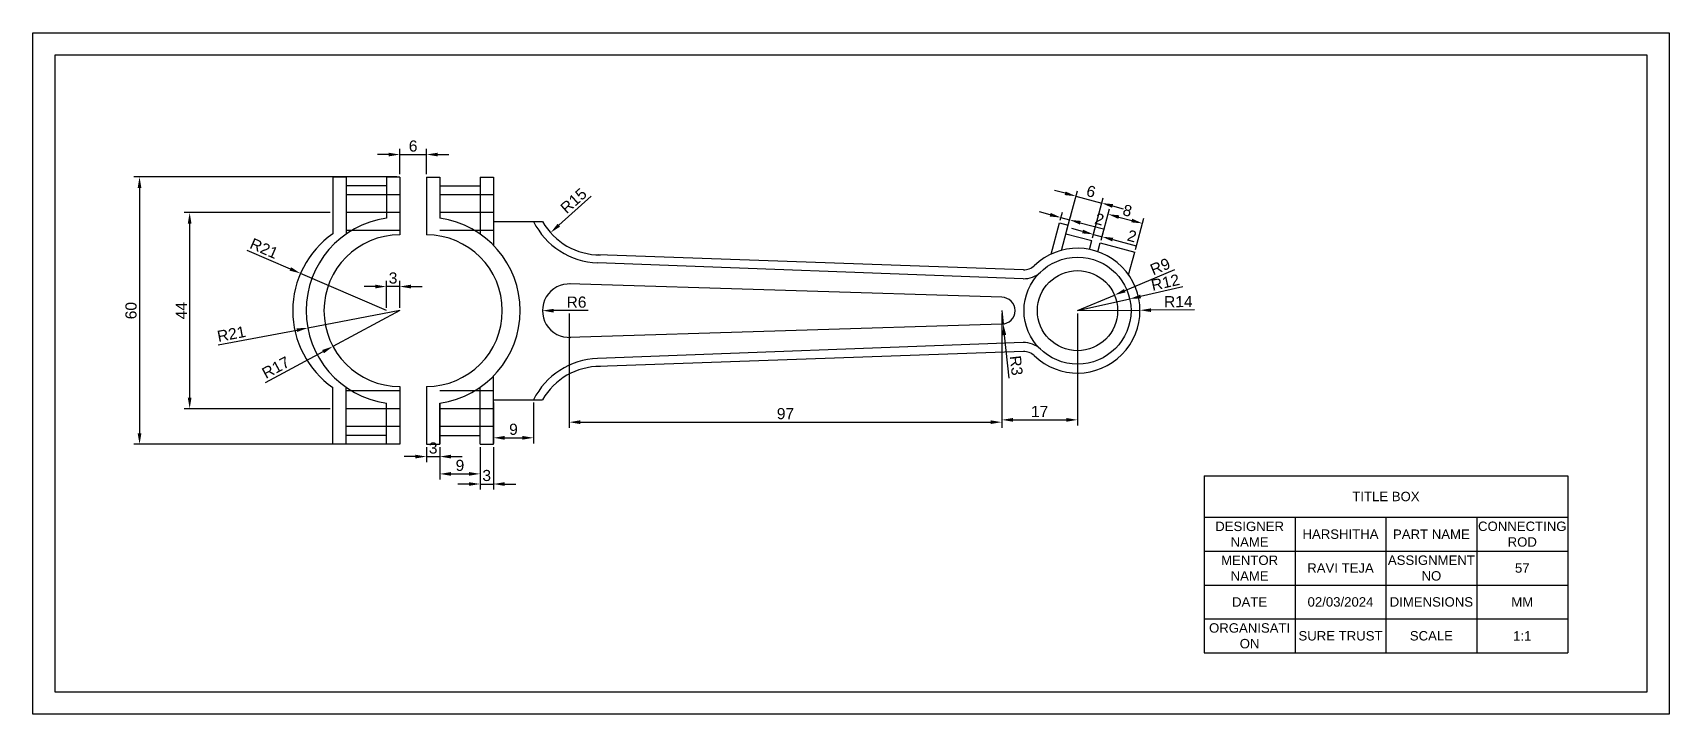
# Model space of a CAD drawing. Header units: millimetres. Extents: x 2002 to 2369, y 1544 to 1697.
import ezdxf

# ---------------------------------------------------------------- set-up
doc = ezdxf.new("R2010")
doc.units = ezdxf.units.MM
doc.linetypes.add('ACAD_ISO02W100', pattern=[15, 12, -3])
doc.styles.get("Standard").update_dxf_attribs({"font": 'arial.ttf'})
doc.dimstyles.new('ISO-25', dxfattribs={"dimtxt": 2.5, "dimasz": 2.5, "dimexe": 1.25, "dimexo": 0.625, "dimtad": 1, "dimtxsty": 'Standard', "dimcen": 2.5, "dimadec": 0, "dimazin": 0, "dimtfac": 1, "dimtmove": 0, "dimatfit": 3, "dimfxl": 1, "dimarcsym": 0})

# ---------------------------------------------------------------- blocks, each defined once
blk = doc.blocks.new('*D1')
at = {"color": 0, "lineweight": -2, "transparency": 16777216}
for p, q in [((2230.05, 1656.29), (2227.63, 1656.94)), ((2232.31, 1655.07), (2232.79, 1656.85)), ((2232.46, 1655.64), (2234.4, 1655.13)), ((2234.24, 1654.55), (2234.72, 1656.33)), ((2236.81, 1654.48), (2242.03, 1653.08))]:
    blk.add_line(p, q, dxfattribs=at)
at = {"color": 0, "transparency": 16777216}
for points in [[(2230.16, 1656.69), (2229.94, 1655.89), (2232.46, 1655.64)], [(2236.92, 1654.88), (2236.7, 1654.08), (2234.4, 1655.13)]]:
    blk.add_solid(points, dxfattribs=at)
at = {"layer": 'Defpoints', "color": 0, "transparency": 16777216}
for p in [(2232.15, 1654.46), (2234.08, 1653.95), (2234.4, 1655.13)]:
    blk.add_point(p, dxfattribs=at)
at = {"color": 0, "transparency": 16777216, "insert": (2241.11, 1655.27), "char_height": 2.5, "attachment_point": 5, "rotation": 345}
blk.add_mtext('2', dxfattribs=at)
blk = doc.blocks.new('*D2')
at = {"color": 0, "lineweight": -2, "transparency": 16777216}
for p, q in [((2233.41, 1661.09), (2230.99, 1661.74)), ((2233.72, 1652.62), (2236.14, 1661.65)), ((2235.82, 1660.44), (2241.62, 1658.89)), ((2239.52, 1651.06), (2241.94, 1660.1)), ((2244.03, 1658.24), (2246.45, 1657.6))]:
    blk.add_line(p, q, dxfattribs=at)
at = {"color": 0, "transparency": 16777216}
for points in [[(2233.51, 1661.49), (2233.3, 1660.69), (2235.82, 1660.44)], [(2244.14, 1658.65), (2243.92, 1657.84), (2241.62, 1658.89)]]:
    blk.add_solid(points, dxfattribs=at)
at = {"layer": 'Defpoints', "color": 0, "transparency": 16777216}
for p in [(2241.62, 1658.89), (2233.56, 1652.01), (2239.36, 1650.46)]:
    blk.add_point(p, dxfattribs=at)
at = {"color": 0, "transparency": 16777216, "insert": (2239.21, 1661.5), "char_height": 2.5, "attachment_point": 5, "rotation": 345}
blk.add_mtext('6', dxfattribs=at)
blk = doc.blocks.new('*D3')
at = {"color": 0, "lineweight": -2, "transparency": 16777216}
for p, q in [((2237.32, 1652.52), (2234.9, 1653.16)), ((2239.52, 1651.06), (2240.06, 1653.08)), ((2239.73, 1651.87), (2241.67, 1651.35)), ((2241.45, 1650.55), (2241.99, 1652.56)), ((2244.08, 1650.7), (2249.3, 1649.31))]:
    blk.add_line(p, q, dxfattribs=at)
at = {"color": 0, "transparency": 16777216}
for points in [[(2237.43, 1652.92), (2237.21, 1652.11), (2239.73, 1651.87)], [(2244.19, 1651.11), (2243.97, 1650.3), (2241.67, 1651.35)]]:
    blk.add_solid(points, dxfattribs=at)
at = {"layer": 'Defpoints', "color": 0, "transparency": 16777216}
for p in [(2239.36, 1650.46), (2241.29, 1649.94), (2241.67, 1651.35)]:
    blk.add_point(p, dxfattribs=at)
at = {"color": 0, "transparency": 16777216, "insert": (2248.39, 1651.5), "char_height": 2.5, "attachment_point": 5, "rotation": 345}
blk.add_mtext('2', dxfattribs=at)
blk = doc.blocks.new('*D4')
at = {"color": 0, "lineweight": -2, "transparency": 16777216}
for p, q in [((2241.45, 1650.55), (2243.34, 1657.61)), ((2245.43, 1655.75), (2248.33, 1654.98)), ((2249.18, 1648.48), (2251.07, 1655.54))]:
    blk.add_line(p, q, dxfattribs=at)
at = {"color": 0, "transparency": 16777216}
for points in [[(2245.54, 1656.15), (2245.33, 1655.35), (2243.02, 1656.4)], [(2248.44, 1655.38), (2248.22, 1654.57), (2250.75, 1654.33)]]:
    blk.add_solid(points, dxfattribs=at)
at = {"layer": 'Defpoints', "color": 0, "transparency": 16777216}
for p in [(2250.75, 1654.33), (2241.29, 1649.94), (2249.02, 1647.87)]:
    blk.add_point(p, dxfattribs=at)
at = {"color": 0, "transparency": 16777216, "insert": (2247.37, 1657.2), "char_height": 2.5, "attachment_point": 5, "rotation": 345}
blk.add_mtext('8', dxfattribs=at)
blk = doc.blocks.new('*D5')
at = {"color": 0, "lineweight": -2, "transparency": 16777216}
for p, q in [((2257.9, 1643.92), (2246.77, 1639.22)), ((2236.18, 1634.75), (2244.47, 1638.25))]:
    blk.add_line(p, q, dxfattribs=at)
at = {"color": 0, "transparency": 16777216}
blk.add_solid([(2246.61, 1639.61), (2246.94, 1638.84), (2244.47, 1638.25)], dxfattribs=at)
at = {"layer": 'Defpoints', "color": 0, "transparency": 16777216}
for p in [(2244.47, 1638.25), (2236.18, 1634.75)]:
    blk.add_point(p, dxfattribs=at)
at = {"color": 0, "transparency": 16777216, "insert": (2254.72, 1644.65), "char_height": 2.5, "attachment_point": 5, "rotation": 22.909}
blk.add_mtext('R9', dxfattribs=at)
blk = doc.blocks.new('*D6')
at = {"color": 0, "lineweight": -2, "transparency": 16777216}
for p, q in [((2236.18, 1634.75), (2247.89, 1637.38)), ((2259.79, 1640.06), (2250.33, 1637.93))]:
    blk.add_line(p, q, dxfattribs=at)
at = {"color": 0, "transparency": 16777216}
blk.add_solid([(2250.24, 1638.34), (2250.42, 1637.52), (2247.89, 1637.38)], dxfattribs=at)
at = {"layer": 'Defpoints', "color": 0, "transparency": 16777216}
for p in [(2247.89, 1637.38), (2236.18, 1634.75)]:
    blk.add_point(p, dxfattribs=at)
at = {"color": 0, "transparency": 16777216, "insert": (2255.87, 1641.1), "char_height": 2.5, "attachment_point": 5, "rotation": 12.6798}
blk.add_mtext('R12', dxfattribs=at)
blk = doc.blocks.new('*D7')
at = {"color": 0, "lineweight": -2, "transparency": 16777216}
for p, q in [((2236.18, 1634.75), (2250.18, 1634.84)), ((2262.39, 1634.92), (2252.68, 1634.86))]:
    blk.add_line(p, q, dxfattribs=at)
at = {"color": 0, "transparency": 16777216}
blk.add_solid([(2252.68, 1635.27), (2252.68, 1634.44), (2250.18, 1634.84)], dxfattribs=at)
at = {"layer": 'Defpoints', "color": 0, "transparency": 16777216}
for p in [(2236.18, 1634.75), (2250.18, 1634.84)]:
    blk.add_point(p, dxfattribs=at)
at = {"color": 0, "transparency": 16777216, "insert": (2258.78, 1636.78), "char_height": 2.5, "attachment_point": 5, "rotation": 0.3811}
blk.add_mtext('R14', dxfattribs=at)
blk = doc.blocks.new('*D8')
at = {"color": 0, "lineweight": -2, "transparency": 16777216}
for p, q in [((2219.18, 1634.75), (2219.51, 1631.77)), ((2220.84, 1619.61), (2219.78, 1629.28))]:
    blk.add_line(p, q, dxfattribs=at)
at = {"color": 0, "transparency": 16777216}
blk.add_solid([(2220.19, 1629.33), (2219.37, 1629.23), (2219.51, 1631.77)], dxfattribs=at)
at = {"layer": 'Defpoints', "color": 0, "transparency": 16777216}
for p in [(2219.18, 1634.75), (2219.51, 1631.77)]:
    blk.add_point(p, dxfattribs=at)
at = {"color": 0, "transparency": 16777216, "insert": (2222.44, 1622.44), "char_height": 2.5, "attachment_point": 5, "rotation": 276.2407}
blk.add_mtext('R3', dxfattribs=at)
blk = doc.blocks.new('*D9')
at = {"color": 0, "lineweight": -2, "transparency": 16777216}
blk.add_line((2126.46, 1634.75), (2118.68, 1634.75), dxfattribs=at)
at = {"color": 0, "transparency": 16777216}
blk.add_solid([(2118.68, 1635.16), (2118.68, 1634.33), (2116.18, 1634.75)], dxfattribs=at)
at = {"layer": 'Defpoints', "color": 0, "transparency": 16777216}
for p in [(2116.18, 1634.75), (2122.18, 1634.75)]:
    blk.add_point(p, dxfattribs=at)
at = {"color": 0, "transparency": 16777216, "insert": (2123.82, 1636.65), "char_height": 2.5, "attachment_point": 5}
blk.add_mtext('R6', dxfattribs=at)
blk = doc.blocks.new('*D10')
at = {"color": 0, "lineweight": -2, "transparency": 16777216}
blk.add_line((2127.13, 1660.41), (2119.86, 1653.92), dxfattribs=at)
at = {"color": 0, "transparency": 16777216}
blk.add_solid([(2119.58, 1654.23), (2120.14, 1653.61), (2118, 1652.25)], dxfattribs=at)
at = {"layer": 'Defpoints', "color": 0, "transparency": 16777216}
for p in [(2129.18, 1662.25), (2118, 1652.25)]:
    blk.add_point(p, dxfattribs=at)
at = {"color": 0, "transparency": 16777216, "insert": (2123.16, 1659.41), "char_height": 2.5, "attachment_point": 5, "rotation": 41.7939}
blk.add_mtext('R15', dxfattribs=at)
blk = doc.blocks.new('*D11')
at = {"color": 0, "lineweight": -2, "transparency": 16777216}
for p, q in [((2090.18, 1604.12), (2090.18, 1600.75)), ((2093.18, 1604.12), (2093.18, 1600.75)), ((2087.68, 1602), (2085.18, 1602)), ((2090.18, 1602), (2093.18, 1602)), ((2095.68, 1602), (2098.18, 1602))]:
    blk.add_line(p, q, dxfattribs=at)
at = {"color": 0, "transparency": 16777216}
for points in [[(2087.68, 1602.41), (2087.68, 1601.58), (2090.18, 1602)], [(2095.68, 1602.41), (2095.68, 1601.58), (2093.18, 1602)]]:
    blk.add_solid(points, dxfattribs=at)
at = {"layer": 'Defpoints', "color": 0, "transparency": 16777216}
for p in [(2090.18, 1604.75), (2093.18, 1604.75), (2093.18, 1602)]:
    blk.add_point(p, dxfattribs=at)
at = {"color": 0, "transparency": 16777216, "insert": (2091.68, 1603.9), "char_height": 2.5, "attachment_point": 5}
blk.add_mtext('3', dxfattribs=at)
blk = doc.blocks.new('*D12')
at = {"color": 0, "lineweight": -2, "transparency": 16777216}
for p, q in [((2093.18, 1604.12), (2093.18, 1596.86)), ((2102.18, 1604.12), (2102.18, 1596.86)), ((2095.68, 1598.11), (2099.68, 1598.11))]:
    blk.add_line(p, q, dxfattribs=at)
at = {"color": 0, "transparency": 16777216}
for points in [[(2095.68, 1598.53), (2095.68, 1597.69), (2093.18, 1598.11)], [(2099.68, 1598.53), (2099.68, 1597.69), (2102.18, 1598.11)]]:
    blk.add_solid(points, dxfattribs=at)
at = {"layer": 'Defpoints', "color": 0, "transparency": 16777216}
for p in [(2093.18, 1604.75), (2102.18, 1604.75), (2102.18, 1598.11)]:
    blk.add_point(p, dxfattribs=at)
at = {"color": 0, "transparency": 16777216, "insert": (2097.68, 1600.01), "char_height": 2.5, "attachment_point": 5}
blk.add_mtext('9', dxfattribs=at)
blk = doc.blocks.new('*D13')
at = {"color": 0, "lineweight": -2, "transparency": 16777216}
for p, q in [((2102.18, 1604.12), (2102.18, 1594.59)), ((2105.18, 1604.12), (2105.18, 1594.59)), ((2099.68, 1595.84), (2097.18, 1595.84)), ((2102.18, 1595.84), (2105.18, 1595.84)), ((2107.68, 1595.84), (2110.18, 1595.84))]:
    blk.add_line(p, q, dxfattribs=at)
at = {"color": 0, "transparency": 16777216}
for points in [[(2099.68, 1596.25), (2099.68, 1595.42), (2102.18, 1595.84)], [(2107.68, 1596.25), (2107.68, 1595.42), (2105.18, 1595.84)]]:
    blk.add_solid(points, dxfattribs=at)
at = {"layer": 'Defpoints', "color": 0, "transparency": 16777216}
for p in [(2102.18, 1604.75), (2105.18, 1604.75), (2105.18, 1595.84)]:
    blk.add_point(p, dxfattribs=at)
at = {"color": 0, "transparency": 16777216, "insert": (2103.68, 1597.74), "char_height": 2.5, "attachment_point": 5}
blk.add_mtext('3', dxfattribs=at)
blk = doc.blocks.new('*D14')
at = {"color": 0, "lineweight": -2, "transparency": 16777216}
for p, q in [((2084.18, 1634.75), (2069.19, 1626.73)), ((2054.08, 1618.64), (2066.99, 1625.55))]:
    blk.add_line(p, q, dxfattribs=at)
at = {"color": 0, "transparency": 16777216}
blk.add_solid([(2066.79, 1625.92), (2067.18, 1625.18), (2069.19, 1626.73)], dxfattribs=at)
at = {"layer": 'Defpoints', "color": 0, "transparency": 16777216}
for p in [(2084.18, 1634.75), (2069.19, 1626.73)]:
    blk.add_point(p, dxfattribs=at)
at = {"color": 0, "transparency": 16777216, "insert": (2056.38, 1622), "char_height": 2.5, "attachment_point": 5, "rotation": 28.1464}
blk.add_mtext('R17', dxfattribs=at)
blk = doc.blocks.new('*D15')
at = {"color": 0, "lineweight": -2, "transparency": 16777216}
for p, q in [((2084.18, 1634.75), (2063.55, 1630.85)), ((2043.46, 1627.06), (2061.09, 1630.39))]:
    blk.add_line(p, q, dxfattribs=at)
at = {"color": 0, "transparency": 16777216}
blk.add_solid([(2061.01, 1630.8), (2061.17, 1629.98), (2063.55, 1630.85)], dxfattribs=at)
at = {"layer": 'Defpoints', "color": 0, "transparency": 16777216}
for p in [(2084.18, 1634.75), (2063.55, 1630.85)]:
    blk.add_point(p, dxfattribs=at)
at = {"color": 0, "transparency": 16777216, "insert": (2046.42, 1629.53), "char_height": 2.5, "attachment_point": 5, "rotation": 10.6884}
blk.add_mtext('R21', dxfattribs=at)
blk = doc.blocks.new('*D16')
at = {"color": 0, "lineweight": -2, "transparency": 16777216}
for p, q in [((2122.18, 1634.12), (2122.18, 1608.47)), ((2219.18, 1634.12), (2219.18, 1608.47)), ((2124.68, 1609.72), (2216.68, 1609.72))]:
    blk.add_line(p, q, dxfattribs=at)
at = {"color": 0, "transparency": 16777216}
for points in [[(2124.68, 1610.14), (2124.68, 1609.3), (2122.18, 1609.72)], [(2216.68, 1610.14), (2216.68, 1609.3), (2219.18, 1609.72)]]:
    blk.add_solid(points, dxfattribs=at)
at = {"layer": 'Defpoints', "color": 0, "transparency": 16777216}
for p in [(2122.18, 1634.75), (2219.18, 1634.75), (2219.18, 1609.72)]:
    blk.add_point(p, dxfattribs=at)
at = {"color": 0, "transparency": 16777216, "insert": (2170.68, 1611.62), "char_height": 2.5, "attachment_point": 5}
blk.add_mtext('97', dxfattribs=at)
blk = doc.blocks.new('*D17')
at = {"color": 0, "lineweight": -2, "transparency": 16777216}
for p, q in [((2105.18, 1614.12), (2105.18, 1604.96)), ((2114.18, 1614.12), (2114.18, 1604.96)), ((2107.68, 1606.21), (2111.68, 1606.21))]:
    blk.add_line(p, q, dxfattribs=at)
at = {"color": 0, "transparency": 16777216}
for points in [[(2107.68, 1606.63), (2107.68, 1605.79), (2105.18, 1606.21)], [(2111.68, 1606.63), (2111.68, 1605.79), (2114.18, 1606.21)]]:
    blk.add_solid(points, dxfattribs=at)
at = {"layer": 'Defpoints', "color": 0, "transparency": 16777216}
for p in [(2105.18, 1614.75), (2114.18, 1614.75), (2114.18, 1606.21)]:
    blk.add_point(p, dxfattribs=at)
at = {"color": 0, "transparency": 16777216, "insert": (2109.68, 1608.11), "char_height": 2.5, "attachment_point": 5}
blk.add_mtext('9', dxfattribs=at)
blk = doc.blocks.new('*D18')
at = {"color": 0, "lineweight": -2, "transparency": 16777216}
for p, q in [((2049.92, 1648.34), (2059.63, 1644.12)), ((2081.18, 1634.75), (2061.92, 1643.12))]:
    blk.add_line(p, q, dxfattribs=at)
at = {"color": 0, "transparency": 16777216}
blk.add_solid([(2059.8, 1644.5), (2059.46, 1643.74), (2061.92, 1643.12)], dxfattribs=at)
at = {"layer": 'Defpoints', "color": 0, "transparency": 16777216}
for p in [(2061.92, 1643.12), (2081.18, 1634.75)]:
    blk.add_point(p, dxfattribs=at)
at = {"color": 0, "transparency": 16777216, "insert": (2053.76, 1648.72), "char_height": 2.5, "attachment_point": 5, "rotation": 336.4985}
blk.add_mtext('R21', dxfattribs=at)
blk = doc.blocks.new('*D19')
at = {"color": 0, "lineweight": -2, "transparency": 16777216}
for p, q in [((2081.18, 1635.37), (2081.18, 1641.41)), ((2084.18, 1635.37), (2084.18, 1641.41)), ((2078.68, 1640.16), (2076.18, 1640.16)), ((2084.18, 1640.16), (2081.18, 1640.16)), ((2086.68, 1640.16), (2089.18, 1640.16))]:
    blk.add_line(p, q, dxfattribs=at)
at = {"color": 0, "transparency": 16777216}
for points in [[(2078.68, 1640.58), (2078.68, 1639.74), (2081.18, 1640.16)], [(2086.68, 1640.58), (2086.68, 1639.74), (2084.18, 1640.16)]]:
    blk.add_solid(points, dxfattribs=at)
at = {"layer": 'Defpoints', "color": 0, "transparency": 16777216}
for p in [(2081.18, 1640.16), (2081.18, 1634.75), (2084.18, 1634.75)]:
    blk.add_point(p, dxfattribs=at)
at = {"color": 0, "transparency": 16777216, "insert": (2082.68, 1642.06), "char_height": 2.5, "attachment_point": 5}
blk.add_mtext('3', dxfattribs=at)
blk = doc.blocks.new('*D20')
at = {"color": 0, "lineweight": -2, "transparency": 16777216}
for p, q in [((2084.18, 1665.37), (2084.18, 1671.04)), ((2090.18, 1665.37), (2090.18, 1671.04)), ((2081.68, 1669.79), (2079.18, 1669.79)), ((2084.18, 1669.79), (2090.18, 1669.79)), ((2092.68, 1669.79), (2095.18, 1669.79))]:
    blk.add_line(p, q, dxfattribs=at)
at = {"color": 0, "transparency": 16777216}
for points in [[(2081.68, 1670.2), (2081.68, 1669.37), (2084.18, 1669.79)], [(2092.68, 1670.2), (2092.68, 1669.37), (2090.18, 1669.79)]]:
    blk.add_solid(points, dxfattribs=at)
at = {"layer": 'Defpoints', "color": 0, "transparency": 16777216}
for p in [(2090.18, 1669.79), (2084.18, 1664.75), (2090.18, 1664.75)]:
    blk.add_point(p, dxfattribs=at)
at = {"color": 0, "transparency": 16777216, "insert": (2087.18, 1671.69), "char_height": 2.5, "attachment_point": 5}
blk.add_mtext('6', dxfattribs=at)
blk = doc.blocks.new('*D21')
at = {"color": 0, "lineweight": -2, "transparency": 16777216}
for p, q in [((2083.56, 1664.75), (2024.57, 1664.75)), ((2025.82, 1662.25), (2025.82, 1607.25)), ((2083.56, 1604.75), (2024.57, 1604.75))]:
    blk.add_line(p, q, dxfattribs=at)
at = {"color": 0, "transparency": 16777216}
for points in [[(2025.4, 1662.25), (2026.24, 1662.25), (2025.82, 1664.75)], [(2025.4, 1607.25), (2026.24, 1607.25), (2025.82, 1604.75)]]:
    blk.add_solid(points, dxfattribs=at)
at = {"layer": 'Defpoints', "color": 0, "transparency": 16777216}
for p in [(2084.18, 1664.75), (2025.82, 1604.75), (2084.18, 1604.75)]:
    blk.add_point(p, dxfattribs=at)
at = {"color": 0, "transparency": 16777216, "insert": (2023.92, 1634.75), "char_height": 2.5, "attachment_point": 5, "rotation": 90}
blk.add_mtext('60', dxfattribs=at)
blk = doc.blocks.new('*D22')
at = {"color": 0, "lineweight": -2, "transparency": 16777216}
for p, q in [((2068.56, 1656.75), (2035.81, 1656.75)), ((2037.06, 1654.25), (2037.06, 1615.25)), ((2068.56, 1612.75), (2035.81, 1612.75))]:
    blk.add_line(p, q, dxfattribs=at)
at = {"color": 0, "transparency": 16777216}
for points in [[(2036.64, 1654.25), (2037.48, 1654.25), (2037.06, 1656.75)], [(2036.64, 1615.25), (2037.48, 1615.25), (2037.06, 1612.75)]]:
    blk.add_solid(points, dxfattribs=at)
at = {"layer": 'Defpoints', "color": 0, "transparency": 16777216}
for p in [(2069.18, 1656.75), (2037.06, 1612.75), (2069.18, 1612.75)]:
    blk.add_point(p, dxfattribs=at)
at = {"color": 0, "transparency": 16777216, "insert": (2035.19, 1634.75), "char_height": 2.5, "attachment_point": 5, "rotation": 90}
blk.add_mtext('44', dxfattribs=at)
blk = doc.blocks.new('*D23')
at = {"color": 0, "lineweight": -2, "transparency": 16777216}
for p, q in [((2219.18, 1634.12), (2219.18, 1608.99)), ((2236.18, 1634.12), (2236.18, 1608.99)), ((2221.68, 1610.24), (2233.68, 1610.24))]:
    blk.add_line(p, q, dxfattribs=at)
at = {"color": 0, "transparency": 16777216}
for points in [[(2221.68, 1610.65), (2221.68, 1609.82), (2219.18, 1610.24)], [(2233.68, 1610.65), (2233.68, 1609.82), (2236.18, 1610.24)]]:
    blk.add_solid(points, dxfattribs=at)
at = {"layer": 'Defpoints', "color": 0, "transparency": 16777216}
for p in [(2219.18, 1634.75), (2236.18, 1634.75), (2236.18, 1610.24)]:
    blk.add_point(p, dxfattribs=at)
at = {"color": 0, "transparency": 16777216, "insert": (2227.68, 1612.12), "char_height": 2.5, "attachment_point": 5}
blk.add_mtext('17', dxfattribs=at)
blk = doc.blocks.new('*T27')
at = {"color": 0, "linetype": 'ByBlock', "lineweight": -2, "transparency": 16777216}
for p, q in [((0, 0), (81.53, 0)), ((0, 0), (0, -39.72)), ((81.53, 0), (81.53, -39.72)), ((0, -9.3), (81.53, -9.3)), ((20.38, -9.3), (20.38, -39.72)), ((40.77, -9.3), (40.77, -39.72)), ((61.15, -9.3), (61.15, -39.72)), ((0, -16.9), (81.53, -16.9)), ((0, -24.51), (81.53, -24.51)), ((0, -32.11), (81.53, -32.11)), ((0, -39.72), (81.53, -39.72))]:
    blk.add_line(p, q, dxfattribs=at)

msp = doc.modelspace()

# ---------------------------------------------------------------- linework, layer by layer
for p, q in [((2069.182, 1664.747), (2069.182, 1651.981)), ((2072.182, 1664.747), (2069.182, 1664.747)), ((2072.182, 1664.747), (2072.182, 1651.981)), ((2081.182, 1662.747), (2072.182, 1662.747)), ((2081.182, 1664.747), (2081.182, 1655.532)), ((2084.182, 1664.747), (2081.182, 1664.747)), ((2084.182, 1664.747), (2084.182, 1651.747)), ((2090.182, 1664.747), (2090.182, 1651.747)), ((2090.182, 1664.747), (2093.182, 1664.747)), ((2093.182, 1664.747), (2093.182, 1655.532)), ((2093.182, 1662.747), (2102.182, 1662.747)), ((2102.182, 1664.747), (2102.182, 1651.981)), ((2102.182, 1664.747), (2105.182, 1664.747)), ((2105.182, 1664.747), (2105.182, 1649.444)), ((2105.182, 1654.747), (2116.191, 1654.747)), ((2230.264, 1647.435), (2232.147, 1654.463)), ((2232.147, 1654.463), (2234.079, 1653.946)), ((2232.558, 1648.27), (2234.079, 1653.946)), ((2233.561, 1652.014), (2239.357, 1650.461)), ((2238.83, 1648.495), (2239.357, 1650.461)), ((2240.762, 1647.977), (2241.289, 1649.943)), ((2241.289, 1649.943), (2249.016, 1647.873)), ((2223.982, 1641.923), (2128.555, 1645.489)), ((2224.065, 1643.922), (2128.658, 1647.256)), ((2128.919, 1647.247), (2129.182, 1647.247)), ((2247.65, 1642.776), (2249.016, 1647.873)), ((2219.182, 1637.747), (2122.182, 1640.747)), ((2122.182, 1640.747), (2122.182, 1640.747)), ((2219.182, 1631.747), (2122.182, 1628.747)), ((2223.982, 1627.571), (2128.555, 1624.006)), ((2224.065, 1625.573), (2128.658, 1622.238)), ((2105.182, 1604.747), (2105.182, 1620.05)), ((2069.182, 1604.747), (2069.182, 1617.514)), ((2072.182, 1604.747), (2072.182, 1617.514)), ((2084.182, 1617.747), (2084.182, 1604.747)), ((2090.182, 1617.747), (2090.182, 1604.747)), ((2102.182, 1604.747), (2102.182, 1617.514)), ((2081.182, 1604.747), (2081.182, 1613.963)), ((2093.182, 1613.963), (2093.182, 1604.747)), ((2093.182, 1604.747), (2093.182, 1613.963)), ((2105.182, 1614.747), (2116.191, 1614.747)), ((2072.182, 1604.747), (2069.182, 1604.747)), ((2081.182, 1606.747), (2072.182, 1606.747)), ((2084.182, 1604.747), (2081.182, 1604.747)), ((2090.182, 1604.747), (2093.182, 1604.747)), ((2093.182, 1606.747), (2102.182, 1606.747)), ((2102.182, 1604.747), (2105.182, 1604.747))]:
    msp.add_line(p, q)
at = {"linetype": 'ACAD_ISO02W100'}
for p, q in [((2084.182, 1660.747), (2069.182, 1660.747)), ((2105.182, 1660.747), (2090.182, 1660.747)), ((2084.182, 1656.747), (2069.182, 1656.747)), ((2105.182, 1656.747), (2090.182, 1656.747)), ((2084.182, 1652.747), (2069.182, 1652.747)), ((2105.182, 1652.747), (2090.182, 1652.747)), ((2084.182, 1616.747), (2069.182, 1616.747)), ((2105.182, 1616.747), (2090.182, 1616.747)), ((2084.182, 1612.747), (2069.182, 1612.747)), ((2105.182, 1612.747), (2090.182, 1612.747)), ((2084.182, 1608.747), (2069.182, 1608.747)), ((2105.182, 1608.747), (2090.182, 1608.747))]:
    msp.add_line(p, q, dxfattribs=at)
for points in [[(2001.868, 1697.134), (2368.889, 1697.134), (2368.889, 1544.153), (2001.868, 1544.153)], [(2006.868, 1692.134), (2363.889, 1692.134), (2363.889, 1549.153), (2006.868, 1549.153)]]:
    msp.add_lwpolyline(points, close=True)
for radius in [12, 9]:
    msp.add_circle((2236.182, 1634.747), radius)
for centre, radius, start, end in [((2084.182, 1634.747), 21, 98.21321, 261.78679), ((2090.182, 1634.747), 21, 278.21321, 81.78679), ((2081.182, 1634.747), 21, 124.8499, 235.1501), ((2084.182, 1634.747), 17, 90, 270), ((2090.182, 1634.747), 17, 270, 90), ((2129.182, 1662.247), 16.771, 206.56505, 267.86041), ((2129.182, 1662.247), 15, 210, 270), ((2236.182, 1634.747), 14, 226.16914, 133.83086), ((2224.182, 1647.247), 3.328, 267.99259, 313.83086), ((2122.182, 1634.747), 6, 86.45706, 273.54294), ((2224.182, 1647.247), 5.328, 267.85335, 313.83086), ((2219.182, 1634.747), 3, 270, 90), ((2224.182, 1622.247), 5.328, 46.16914, 92.14665), ((2129.182, 1607.247), 16.771, 92.13959, 153.43495), ((2129.182, 1607.247), 15, 90, 150), ((2224.182, 1622.247), 3.328, 46.16914, 92.00741)]:
    msp.add_arc(centre, radius, start, end)

# ---------------------------------------------------------------- block references
msp.add_blockref('*T27', (2264.582, 1597.673))

# ---------------------------------------------------------------- texts
at = {"char_height": 2.1126, "attachment_point": 5}
for s, width, gutter_width, insert in [('TITLE BOX', 81.53376, 10.563, (2305.349, 1593.025)), ('DESIGNER NAME', 20.38344, 10.563, (2274.774, 1584.575)), ('HARSHITHA', 20.38344, 10.563, (2295.158, 1584.575)), ('PART NAME', 20.38344, 10.563, (2315.541, 1584.575)), ('CONNECTING ROD', 20.38344, 12.5, (2335.924, 1584.575)), ('MENTOR NAME', 20.38344, 10.563, (2274.774, 1576.97)), ('ASSIGNMENT NO', 20.38344, 10.563, (2315.541, 1576.97)), ('RAVI TEJA', 20.38344, 10.563, (2295.158, 1576.97)), ('57', 20.38344, 10.563, (2335.924, 1576.97)), ('DATE', 20.38344, 10.563, (2274.774, 1569.364)), ('02/03/2024', 20.38344, 10.563, (2295.158, 1569.364)), ('DIMENSIONS', 20.38344, 10.563, (2315.541, 1569.364)), ('MM', 20.38344, 10.563, (2335.924, 1569.364)), ('ORGANISATI\\PON', 20.38344, 10.563, (2274.774, 1561.759)), ('SURE TRUST', 20.38344, 10.563, (2295.158, 1561.759)), ('SCALE', 20.38344, 10.563, (2315.541, 1561.759)), ('1:1', 20.38344, 10.563, (2335.924, 1561.759))]:
    msp.add_mtext_dynamic_manual_height_columns(s, width=width, gutter_width=gutter_width, heights=[0], dxfattribs=dict(at, insert=insert))

# ---------------------------------------------------------------- dimensions: what is measured, and where the dimension line sits
for base, p1, p2, picture, middle in [((2090.182, 1669.787), (2084.182, 1664.747), (2090.182, 1664.747), '*D20', (2087.182, 1671.689)), ((2081.182, 1640.16), (2084.182, 1634.747), (2081.182, 1634.747), '*D19', (2082.682, 1642.062)), ((2219.182, 1609.719), (2122.182, 1634.747), (2219.182, 1634.747), '*D16', (2170.682, 1611.62)), ((2236.182, 1610.238), (2219.182, 1634.747), (2236.182, 1634.747), '*D23', (2227.682, 1612.118)), ((2114.182, 1606.211), (2105.182, 1614.747), (2114.182, 1614.747), '*D17', (2109.682, 1608.112)), ((2093.182, 1601.995), (2090.182, 1604.747), (2093.182, 1604.747), '*D11', (2091.682, 1603.898)), ((2102.182, 1598.11), (2093.182, 1604.747), (2102.182, 1604.747), '*D12', (2097.682, 1600.012)), ((2105.182, 1595.836), (2102.182, 1604.747), (2105.182, 1604.747), '*D13', (2103.682, 1597.739))]:
    dim = msp.add_linear_dim(base=base, p1=p1, p2=p2, dimstyle='ISO-25')
    dim.commit()
    dim.dimension.update_dxf_attribs({"geometry": picture, "text_midpoint": middle})
for base, p1, p2, picture, middle in [((2025.819, 1604.747), (2084.182, 1664.747), (2084.182, 1604.747), '*D21', (2023.917, 1634.747)), ((2037.06, 1612.747), (2069.182, 1656.747), (2069.182, 1612.747), '*D22', (2035.185, 1634.747))]:
    dim = msp.add_linear_dim(base=base, p1=p1, p2=p2, angle=90, dimstyle='ISO-25')
    dim.commit()
    dim.dimension.update_dxf_attribs({"geometry": picture, "text_midpoint": middle})
for center, mpoint, picture, middle in [((2129.182, 1662.247), (2117.998, 1652.251), '*D10', (2124.426, 1657.996)), ((2081.182, 1634.747), (2061.924, 1643.122), '*D18', (2053.011, 1646.997)), ((2236.182, 1634.747), (2244.472, 1638.251), '*D5', (2255.461, 1642.895)), ((2122.182, 1634.747), (2116.182, 1634.747), '*D9', (2123.821, 1634.747)), ((2084.182, 1634.747), (2063.546, 1630.853), '*D15', (2046.768, 1627.686)), ((2084.182, 1634.747), (2069.192, 1626.728), '*D14', (2057.263, 1620.346)), ((2219.182, 1634.747), (2219.508, 1631.765), '*D8', (2220.55, 1622.233))]:
    dim = msp.add_radius_dim(center=center, mpoint=mpoint, dimstyle='ISO-25')
    dim.commit()
    dim.dimension.update_dxf_attribs({"geometry": picture, "text_midpoint": middle, "dimtype": 164})
for p1, p2, distance, picture, middle in [((2233.561, 1652.014), (2239.357, 1650.461), 8.727, '*D2', (2239.21, 1661.503)), ((2241.289, 1649.943), (2249.016, 1647.873), 6.683, '*D4', (2247.374, 1657.2)), ((2232.147, 1654.463), (2234.079, 1653.946), 1.222, '*D1', (2241.115, 1655.272)), ((2239.357, 1650.461), (2241.289, 1649.943), 1.458, '*D3', (2248.386, 1651.498))]:
    dim = msp.add_aligned_dim(p1=p1, p2=p2, distance=distance, dimstyle='ISO-25')
    dim.commit()
    dim.dimension.update_dxf_attribs({"geometry": picture, "text_midpoint": middle})
for mpoint, picture, middle in [((2247.889, 1637.381), '*D6', (2255.866, 1641.103)), ((2250.181, 1634.84), '*D7', (2258.775, 1636.778))]:
    dim = msp.add_radius_dim(center=(2236.182, 1634.747), mpoint=mpoint, dimstyle='ISO-25')
    dim.commit()
    dim.dimension.update_dxf_attribs({"geometry": picture, "text_midpoint": middle})

doc.saveas('drawing.dxf')
